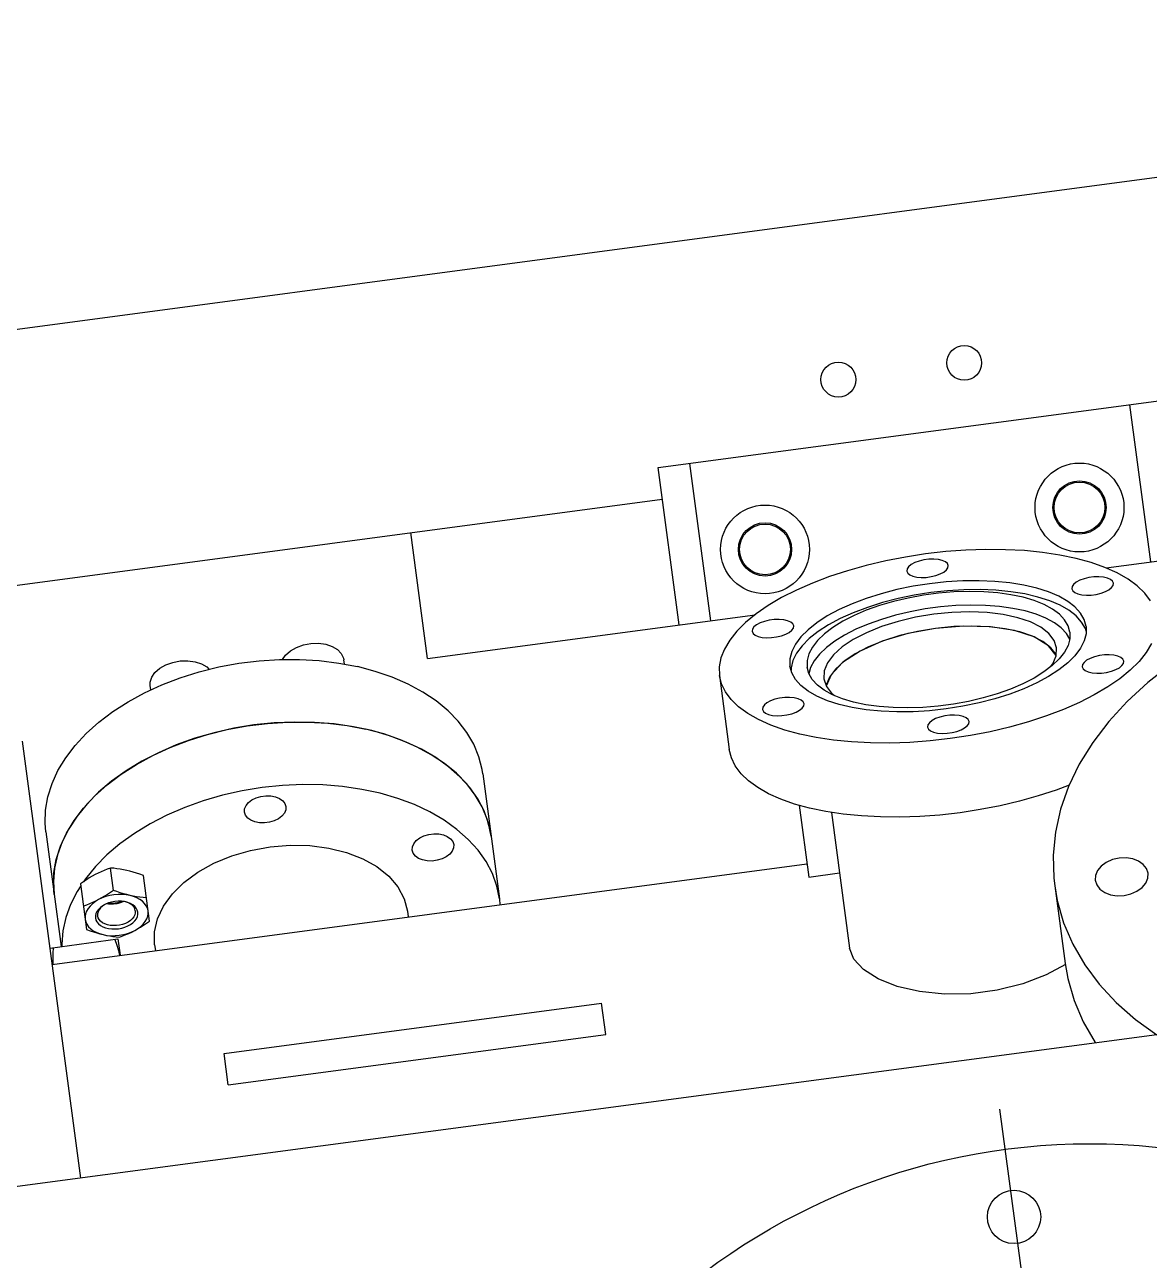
# Model space of a CAD drawing. Extents: x -50 to 48714, y -13211 to 6743.
# Drawn here: x 29676.6 to 29853.9, y 1258.2 to 1453 of the extents above; entities that cross this region are included whole.
import ezdxf

# ---------------------------------------------------------------- set-up
doc = ezdxf.new("R2010")
doc.units = 0
doc.header["$LTSCALE"] = 50
doc.linetypes.add('UE46_HMI$0$DASH_CENTER', pattern=[36, 24, -3, 6, -3])
doc.layers.get('0').update_dxf_attribs({"linetype": 'CONTINUOUS'})
doc.layers.add('UE46_HMI$0$1', color=7, linetype='CONTINUOUS')

# ---------------------------------------------------------------- blocks, each defined once
blk = doc.blocks.new('UE46_HMI$0$OBEN')
at = {"color": 7, "linetype": 'CONTINUOUS'}
for p, q in [((12563.69, 1390.18), (13035.52, 1453.05)), ((12776.47, 1383.22), (12855.77, 1393.79)), ((12854.12, 1368.35), (12850.82, 1393.13)), ((12779.78, 1358.44), (12776.47, 1383.22)), ((12781.43, 1383.88), (12784.73, 1359.1)), ((12613.58, 1356.47), (12777.13, 1378.27)), ((12847.09, 1367.41), (12898.73, 1374.29)), ((12740.13, 1353.16), (12737.49, 1372.98)), ((12818.64, 1369.62), (12815.47, 1369.13)), ((12821.83, 1369.98), (12818.64, 1369.62)), ((12825, 1370.21), (12821.83, 1369.98)), ((12828.14, 1370.32), (12825, 1370.21)), ((12831.21, 1370.29), (12828.14, 1370.32)), ((12834.2, 1370.14), (12831.21, 1370.29)), ((12837.06, 1369.86), (12834.2, 1370.14)), ((12839.79, 1369.45), (12837.06, 1369.86)), ((12842.35, 1368.91), (12839.79, 1369.45)), ((12809.29, 1367.81), (12806.33, 1366.98)), ((12812.34, 1368.53), (12809.29, 1367.81)), ((12815.47, 1369.13), (12812.34, 1368.53)), ((12815.96, 1367.61), (12815.72, 1367.26)), ((12816.37, 1367.95), (12815.96, 1367.61)), ((12816.93, 1368.25), (12816.37, 1367.95)), ((12817.61, 1368.5), (12816.93, 1368.25)), ((12818.36, 1368.68), (12817.61, 1368.5)), ((12819.15, 1368.78), (12818.36, 1368.68)), ((12819.93, 1368.8), (12819.15, 1368.78)), ((12820.65, 1368.74), (12819.93, 1368.8)), ((12821.27, 1368.6), (12820.65, 1368.74)), ((12821.75, 1368.39), (12821.27, 1368.6)), ((12822.07, 1368.11), (12821.75, 1368.39)), ((12821.92, 1367.1), (12822.16, 1367.45)), ((12822.21, 1367.79), (12822.07, 1368.11)), ((12822.16, 1367.45), (12822.21, 1367.79)), ((12844.73, 1368.26), (12842.35, 1368.91)), ((12846.9, 1367.5), (12844.73, 1368.26)), ((12848.85, 1366.63), (12846.9, 1367.5)), ((12803.49, 1366.05), (12800.8, 1365.02)), ((12806.33, 1366.98), (12803.49, 1366.05)), ((12815.72, 1367.26), (12815.67, 1366.92)), ((12815.67, 1366.92), (12815.81, 1366.6)), ((12815.81, 1366.6), (12816.13, 1366.33)), ((12816.13, 1366.33), (12816.62, 1366.11)), ((12816.62, 1366.11), (12817.24, 1365.97)), ((12817.24, 1365.97), (12817.95, 1365.91)), ((12817.95, 1365.91), (12818.73, 1365.93)), ((12818.73, 1365.93), (12819.52, 1366.04)), ((12819.52, 1366.04), (12820.27, 1366.22)), ((12820.27, 1366.22), (12820.95, 1366.47)), ((12820.95, 1366.47), (12821.51, 1366.77)), ((12821.51, 1366.77), (12821.92, 1367.1)), ((12842.95, 1365.46), (12842.39, 1365.16)), ((12843.62, 1365.7), (12842.95, 1365.46)), ((12844.38, 1365.89), (12843.62, 1365.7)), ((12845.17, 1365.99), (12844.38, 1365.89)), ((12845.94, 1366.01), (12845.17, 1365.99)), ((12846.66, 1365.95), (12845.94, 1366.01)), ((12847.28, 1365.81), (12846.66, 1365.95)), ((12847.77, 1365.6), (12847.28, 1365.81)), ((12848.09, 1365.32), (12847.77, 1365.6)), ((12850.55, 1365.66), (12848.85, 1366.63)), ((12852, 1364.6), (12850.55, 1365.66)), ((12798.27, 1363.91), (12795.94, 1362.73)), ((12800.8, 1365.02), (12798.27, 1363.91)), ((12814.1, 1363.99), (12811.63, 1363.35)), ((12816.66, 1364.52), (12814.1, 1363.99)), ((12819.27, 1364.93), (12816.66, 1364.52)), ((12819.45, 1363.52), (12816.85, 1363.11)), ((12821.89, 1365.21), (12819.27, 1364.93)), ((12822.07, 1363.81), (12819.45, 1363.52)), ((12823.1, 1363.62), (12820.69, 1363.42)), ((12824.49, 1365.37), (12821.89, 1365.21)), ((12824.68, 1363.97), (12822.07, 1363.81)), ((12825.48, 1363.7), (12823.1, 1363.62)), ((12827.05, 1365.4), (12824.49, 1365.37)), ((12827.24, 1364), (12824.68, 1363.97)), ((12827.79, 1363.66), (12825.48, 1363.7)), ((12829.52, 1365.3), (12827.05, 1365.4)), ((12829.71, 1363.89), (12827.24, 1364)), ((12830, 1363.49), (12827.79, 1363.66)), ((12831.89, 1365.07), (12829.52, 1365.3)), ((12832.07, 1363.66), (12829.71, 1363.89)), ((12832.09, 1363.19), (12830, 1363.49)), ((12834.11, 1364.71), (12831.89, 1365.07)), ((12834.29, 1363.31), (12832.07, 1363.66)), ((12836.16, 1364.24), (12834.11, 1364.71)), ((12838.01, 1363.64), (12836.16, 1364.24)), ((12839.65, 1362.94), (12838.01, 1363.64)), ((12841.74, 1364.47), (12841.69, 1364.13)), ((12841.69, 1364.13), (12841.82, 1363.81)), ((12841.97, 1364.82), (12841.74, 1364.47)), ((12841.82, 1363.81), (12842.15, 1363.54)), ((12842.39, 1365.16), (12841.97, 1364.82)), ((12842.15, 1363.54), (12842.63, 1363.32)), ((12846.29, 1363.43), (12846.97, 1363.68)), ((12846.97, 1363.68), (12847.53, 1363.98)), ((12847.53, 1363.98), (12847.94, 1364.31)), ((12847.94, 1364.31), (12848.18, 1364.66)), ((12848.23, 1365), (12848.09, 1365.32)), ((12848.18, 1364.66), (12848.23, 1365)), ((12853.18, 1363.46), (12852, 1364.6)), ((12795.94, 1362.73), (12793.82, 1361.48)), ((12807.05, 1361.76), (12805, 1360.84)), ((12809.27, 1362.6), (12807.05, 1361.76)), ((12811.63, 1363.35), (12809.27, 1362.6)), ((12811.82, 1361.94), (12809.45, 1361.2)), ((12813.59, 1362.12), (12811.38, 1361.47)), ((12814.29, 1362.58), (12811.82, 1361.94)), ((12815.91, 1362.67), (12813.59, 1362.12)), ((12816.85, 1363.11), (12814.29, 1362.58)), ((12818.28, 1363.1), (12815.91, 1362.67)), ((12820.69, 1363.42), (12818.28, 1363.1)), ((12825.76, 1361.55), (12823.39, 1361.47)), ((12828.07, 1361.5), (12825.76, 1361.55)), ((12834.02, 1362.79), (12832.09, 1363.19)), ((12835.77, 1362.27), (12834.02, 1362.79)), ((12836.34, 1362.83), (12834.29, 1363.31)), ((12837.32, 1361.64), (12835.77, 1362.27)), ((12838.2, 1362.24), (12836.34, 1362.83)), ((12838.64, 1360.92), (12837.32, 1361.64)), ((12839.83, 1361.54), (12838.2, 1362.24)), ((12841.04, 1362.14), (12839.65, 1362.94)), ((12841.23, 1360.74), (12839.83, 1361.54)), ((12842.18, 1361.26), (12841.04, 1362.14)), ((12842.63, 1363.32), (12843.25, 1363.18)), ((12843.25, 1363.18), (12843.97, 1363.12)), ((12843.97, 1363.12), (12844.74, 1363.14)), ((12844.74, 1363.14), (12845.53, 1363.25)), ((12845.53, 1363.25), (12846.29, 1363.43)), ((12854.08, 1362.25), (12853.18, 1363.46)), ((12740.13, 1353.16), (12791.76, 1360.04)), ((12791.92, 1360.17), (12790.27, 1358.82)), ((12793.82, 1361.48), (12791.92, 1360.17)), ((12803.14, 1359.84), (12801.51, 1358.78)), ((12805, 1360.84), (12803.14, 1359.84)), ((12807.23, 1360.35), (12805.19, 1359.43)), ((12807.35, 1359.9), (12805.59, 1359)), ((12809.45, 1361.2), (12807.23, 1360.35)), ((12809.28, 1360.73), (12807.35, 1359.9)), ((12811.38, 1361.47), (12809.28, 1360.73)), ((12813.88, 1359.96), (12811.66, 1359.31)), ((12816.19, 1360.51), (12813.88, 1359.96)), ((12817.05, 1359.64), (12814.29, 1358.98)), ((12818.57, 1360.95), (12816.19, 1360.51)), ((12819.91, 1360.12), (12817.05, 1359.64)), ((12820.98, 1361.27), (12818.57, 1360.95)), ((12822.79, 1360.4), (12819.91, 1360.12)), ((12823.39, 1361.47), (12820.98, 1361.27)), ((12825.62, 1360.49), (12822.79, 1360.4)), ((12828.34, 1360.38), (12825.62, 1360.49)), ((12830.29, 1361.33), (12828.07, 1361.5)), ((12830.88, 1360.07), (12828.34, 1360.38)), ((12832.37, 1361.04), (12830.29, 1361.33)), ((12833.18, 1359.57), (12830.88, 1360.07)), ((12834.31, 1360.63), (12832.37, 1361.04)), ((12836.06, 1360.11), (12834.31, 1360.63)), ((12837.61, 1359.48), (12836.06, 1360.11)), ((12839.72, 1360.11), (12838.64, 1360.92)), ((12840.54, 1359.23), (12839.72, 1360.11)), ((12842.37, 1359.85), (12841.23, 1360.74)), ((12843.05, 1360.29), (12842.18, 1361.26)), ((12843.23, 1358.88), (12842.37, 1359.85)), ((12843.63, 1359.26), (12843.05, 1360.29)), ((12790.27, 1358.82), (12788.88, 1357.44)), ((12791.35, 1357.76), (12791.29, 1357.42)), ((12791.58, 1358.11), (12791.35, 1357.76)), ((12792, 1358.44), (12791.58, 1358.11)), ((12792.56, 1358.74), (12792, 1358.44)), ((12793.23, 1358.99), (12792.56, 1358.74)), ((12793.99, 1359.17), (12793.23, 1358.99)), ((12794.78, 1359.28), (12793.99, 1359.17)), ((12795.55, 1359.3), (12794.78, 1359.28)), ((12796.27, 1359.24), (12795.55, 1359.3)), ((12796.89, 1359.1), (12796.27, 1359.24)), ((12797.38, 1358.88), (12796.89, 1359.1)), ((12797.7, 1358.61), (12797.38, 1358.88)), ((12797.55, 1357.6), (12797.79, 1357.94)), ((12797.84, 1358.29), (12797.7, 1358.61)), ((12797.79, 1357.94), (12797.84, 1358.29)), ((12800.12, 1357.68), (12798.98, 1356.54)), ((12801.51, 1358.78), (12800.12, 1357.68)), ((12803.33, 1358.43), (12801.7, 1357.38)), ((12804.03, 1358.04), (12802.7, 1357.03)), ((12805.19, 1359.43), (12803.33, 1358.43)), ((12805.59, 1359), (12804.03, 1358.04)), ((12807.63, 1357.74), (12805.87, 1356.84)), ((12809.57, 1358.57), (12807.63, 1357.74)), ((12811.69, 1358.16), (12809.33, 1357.2)), ((12811.66, 1359.31), (12809.57, 1358.57)), ((12814.29, 1358.98), (12811.69, 1358.16)), ((12820.21, 1357.87), (12815.85, 1357.06)), ((12820.21, 1357.87), (12817.35, 1357.39)), ((12824.62, 1358.23), (12820.21, 1357.87)), ((12823.09, 1358.16), (12820.21, 1357.87)), ((12825.92, 1358.25), (12823.09, 1358.16)), ((12828.85, 1358.12), (12824.62, 1358.23)), ((12828.64, 1358.14), (12825.92, 1358.25)), ((12831.18, 1357.83), (12828.64, 1358.14)), ((12832.63, 1357.54), (12828.85, 1358.12)), ((12833.48, 1357.33), (12831.18, 1357.83)), ((12835.17, 1358.9), (12833.18, 1359.57)), ((12836.81, 1358.06), (12835.17, 1358.9)), ((12838.06, 1357.09), (12836.81, 1358.06)), ((12838.93, 1358.76), (12837.61, 1359.48)), ((12840.01, 1357.96), (12838.93, 1358.76)), ((12840.83, 1357.07), (12840.01, 1357.96)), ((12841.09, 1358.28), (12840.54, 1359.23)), ((12841.37, 1357.28), (12841.09, 1358.28)), ((12843.82, 1357.85), (12843.23, 1358.88)), ((12843.92, 1358.17), (12843.63, 1359.26)), ((12843.92, 1357.46), (12843.82, 1357.85)), ((12843.92, 1358.17), (12843.92, 1357.05)), ((12787.76, 1356.04), (12786.92, 1354.63)), ((12788.88, 1357.44), (12787.76, 1356.04)), ((12791.29, 1357.42), (12791.43, 1357.1)), ((12791.43, 1357.1), (12791.76, 1356.82)), ((12791.76, 1356.82), (12792.24, 1356.61)), ((12792.24, 1356.61), (12792.86, 1356.47)), ((12792.86, 1356.47), (12793.58, 1356.41)), ((12793.58, 1356.41), (12794.35, 1356.43)), ((12794.35, 1356.43), (12795.14, 1356.53)), ((12795.14, 1356.53), (12795.9, 1356.71)), ((12795.9, 1356.71), (12796.58, 1356.96)), ((12796.58, 1356.96), (12797.14, 1357.26)), ((12797.14, 1357.26), (12797.55, 1357.6)), ((12798.98, 1356.54), (12798.11, 1355.38)), ((12800.3, 1356.27), (12799.17, 1355.13)), ((12801.7, 1357.38), (12800.3, 1356.27)), ((12801.62, 1355.99), (12800.79, 1354.92)), ((12802.7, 1357.03), (12801.62, 1355.99)), ((12804.32, 1355.88), (12802.99, 1354.87)), ((12805.87, 1356.84), (12804.32, 1355.88)), ((12807.24, 1356.12), (12805.5, 1354.95)), ((12809.33, 1357.2), (12807.24, 1356.12)), ((12811.8, 1355.85), (12808.31, 1354.3)), ((12811.99, 1355.92), (12809.62, 1354.95)), ((12815.85, 1357.06), (12811.8, 1355.85)), ((12814.59, 1356.74), (12811.99, 1355.92)), ((12817.35, 1357.39), (12814.59, 1356.74)), ((12835.74, 1356.53), (12832.63, 1357.54)), ((12835.47, 1356.65), (12833.48, 1357.33)), ((12837.11, 1355.82), (12835.47, 1356.65)), ((12838.02, 1355.15), (12835.74, 1356.53)), ((12838.36, 1354.84), (12837.11, 1355.82)), ((12838.89, 1355.99), (12838.06, 1357.09)), ((12839.28, 1354.81), (12838.89, 1355.99)), ((12841.35, 1356.18), (12840.83, 1357.07)), ((12841.36, 1356.25), (12841.08, 1355.19)), ((12841.37, 1357.28), (12841.36, 1356.25)), ((12843.63, 1355.9), (12843.05, 1354.74)), ((12843.92, 1357.05), (12843.63, 1355.9)), ((12717.76, 1353.68), (12718.51, 1354.34)), ((12718.51, 1354.34), (12719.47, 1354.88)), ((12719.47, 1354.88), (12720.57, 1355.28)), ((12720.57, 1355.28), (12721.75, 1355.5)), ((12721.75, 1355.5), (12722.95, 1355.53)), ((12722.95, 1355.53), (12724.09, 1355.38)), ((12724.09, 1355.38), (12725.1, 1355.04)), ((12725.1, 1355.04), (12725.94, 1354.55)), ((12725.94, 1354.55), (12726.54, 1353.92)), ((12726.54, 1353.92), (12726.88, 1353.2)), ((12786.92, 1354.63), (12786.36, 1353.23)), ((12797.53, 1354.22), (12797.24, 1353.08)), ((12798.11, 1355.38), (12797.53, 1354.22)), ((12798.3, 1353.98), (12797.72, 1352.82)), ((12799.17, 1355.13), (12798.3, 1353.98)), ((12800.22, 1353.86), (12799.94, 1352.8)), ((12800.79, 1354.92), (12800.22, 1353.86)), ((12801.9, 1353.83), (12801.07, 1352.77)), ((12802.99, 1354.87), (12801.9, 1353.83)), ((12805.5, 1354.95), (12804.13, 1353.71)), ((12808.31, 1354.3), (12805.56, 1352.51)), ((12807.54, 1353.87), (12805.8, 1352.7)), ((12809.62, 1354.95), (12807.54, 1353.87)), ((12839.22, 1353.61), (12838.02, 1355.15)), ((12839.19, 1353.75), (12838.36, 1354.84)), ((12839.22, 1353.66), (12839.19, 1353.75)), ((12839.21, 1353.57), (12839.28, 1354.81)), ((12840.52, 1354.12), (12839.69, 1353.06)), ((12841.08, 1355.19), (12840.52, 1354.12)), ((12843.05, 1354.74), (12842.18, 1353.58)), ((12853.4, 1354.08), (12852.28, 1352.68)), ((12854.24, 1355.49), (12853.4, 1354.08)), ((12697.91, 1351.59), (12698.86, 1352.14)), ((12698.86, 1352.14), (12699.97, 1352.53)), ((12699.97, 1352.53), (12701.15, 1352.75)), ((12701.15, 1352.75), (12702.34, 1352.79)), ((12702.34, 1352.79), (12703.48, 1352.63)), ((12703.48, 1352.63), (12704.5, 1352.3)), ((12704.16, 1351.04), (12707.25, 1351.8)), ((12704.5, 1352.3), (12705.33, 1351.81)), ((12705.33, 1351.81), (12705.71, 1351.42)), ((12707.25, 1351.8), (12710.4, 1352.38)), ((12710.4, 1352.38), (12713.58, 1352.77)), ((12713.58, 1352.77), (12716.78, 1352.97)), ((12716.78, 1352.97), (12719.95, 1352.98)), ((12717.28, 1352.97), (12717.76, 1353.68)), ((12719.95, 1352.98), (12723.07, 1352.8)), ((12723.07, 1352.8), (12726.13, 1352.42)), ((12726.13, 1352.42), (12729.08, 1351.86)), ((12726.88, 1353.2), (12726.93, 1352.95)), ((12727.02, 1352.25), (12726.93, 1352.95)), ((12731.9, 1351.11), (12729.08, 1351.86)), ((12786.36, 1353.23), (12786.1, 1351.83)), ((12786.1, 1351.83), (12786.13, 1350.47)), ((12797.24, 1353.08), (12797.24, 1351.95)), ((12797.53, 1350.87), (12797.24, 1351.95)), ((12797.72, 1352.82), (12797.42, 1351.67)), ((12799.94, 1352.8), (12799.94, 1351.76)), ((12801.07, 1352.77), (12800.51, 1351.7)), ((12803.18, 1352.44), (12802.67, 1351.17)), ((12804.13, 1353.71), (12803.18, 1352.44)), ((12805.56, 1352.51), (12803.73, 1350.58)), ((12805.8, 1352.7), (12804.43, 1351.46)), ((12838.6, 1352.02), (12837.27, 1351.01)), ((12838.34, 1351.82), (12838.7, 1352.3)), ((12839.69, 1353.06), (12838.6, 1352.02)), ((12838.7, 1352.3), (12839.21, 1353.57)), ((12841.05, 1352.45), (12839.65, 1351.34)), ((12842.18, 1353.58), (12841.05, 1352.45)), ((12843.37, 1352.18), (12843.32, 1351.84)), ((12843.32, 1351.84), (12843.46, 1351.52)), ((12843.61, 1352.53), (12843.37, 1352.18)), ((12844.02, 1352.86), (12843.61, 1352.53)), ((12844.58, 1353.16), (12844.02, 1352.86)), ((12845.26, 1353.41), (12844.58, 1353.16)), ((12846.02, 1353.59), (12845.26, 1353.41)), ((12846.81, 1353.7), (12846.02, 1353.59)), ((12847.58, 1353.72), (12846.81, 1353.7)), ((12848.3, 1353.66), (12847.58, 1353.72)), ((12848.92, 1353.51), (12848.3, 1353.66)), ((12849.41, 1353.3), (12848.92, 1353.51)), ((12849.17, 1351.68), (12849.58, 1352.02)), ((12849.73, 1353.03), (12849.41, 1353.3)), ((12849.58, 1352.02), (12849.81, 1352.36)), ((12849.87, 1352.71), (12849.73, 1353.03)), ((12849.81, 1352.36), (12849.87, 1352.71)), ((12852.28, 1352.68), (12850.89, 1351.3)), ((12857.25, 1352.15), (12853.65, 1349.36)), ((12696.41, 1349.4), (12696.65, 1350.19)), ((12696.65, 1350.19), (12697.16, 1350.93)), ((12697.16, 1350.93), (12697.91, 1351.59)), ((12698.27, 1348.99), (12701.16, 1350.1)), ((12701.16, 1350.1), (12704.16, 1351.04)), ((12734.58, 1350.19), (12731.9, 1351.11)), ((12737.08, 1349.1), (12734.58, 1350.19)), ((12786.46, 1349.15), (12786.13, 1350.47)), ((12786.13, 1350.47), (12787.69, 1338.79)), ((12797.42, 1351.67), (12797.42, 1351.26)), ((12798.11, 1349.83), (12797.53, 1350.87)), ((12800.21, 1350.76), (12799.94, 1351.76)), ((12800.76, 1349.82), (12800.21, 1350.76)), ((12800.51, 1351.7), (12800.24, 1350.71)), ((12802.67, 1351.17), (12802.6, 1349.92)), ((12802.6, 1349.92), (12802.99, 1348.74)), ((12803.73, 1350.58), (12802.97, 1348.78)), ((12803.48, 1350.19), (12802.97, 1348.92)), ((12804.43, 1351.46), (12803.48, 1350.19)), ((12835.72, 1350.05), (12833.96, 1349.15)), ((12837.27, 1351.01), (12835.72, 1350.05)), ((12838.02, 1350.29), (12836.16, 1349.29)), ((12839.65, 1351.34), (12838.02, 1350.29)), ((12843.46, 1351.52), (12843.78, 1351.24)), ((12843.78, 1351.24), (12844.27, 1351.03)), ((12844.27, 1351.03), (12844.89, 1350.89)), ((12844.89, 1350.89), (12845.61, 1350.82)), ((12845.61, 1350.82), (12846.38, 1350.85)), ((12846.38, 1350.85), (12847.17, 1350.95)), ((12847.17, 1350.95), (12847.93, 1351.13)), ((12849.24, 1349.95), (12847.34, 1348.65)), ((12847.93, 1351.13), (12848.6, 1351.38)), ((12848.6, 1351.38), (12849.17, 1351.68)), ((12850.89, 1351.3), (12849.24, 1349.95)), ((12695.51, 1347.72), (12698.27, 1348.99)), ((12696.42, 1348.88), (12696.41, 1349.4)), ((12696.51, 1348.18), (12696.42, 1348.88)), ((12739.4, 1347.85), (12737.08, 1349.1)), ((12787.08, 1347.88), (12786.46, 1349.15)), ((12798.98, 1348.87), (12798.11, 1349.83)), ((12800.12, 1347.98), (12798.98, 1348.87)), ((12801.51, 1347.18), (12800.12, 1347.98)), ((12801.58, 1348.93), (12800.76, 1349.82)), ((12802.66, 1348.13), (12801.58, 1348.93)), ((12803.98, 1347.41), (12802.66, 1348.13)), ((12802.97, 1348.92), (12802.96, 1348.83)), ((12802.99, 1348.74), (12803.82, 1347.65)), ((12832.02, 1348.32), (12829.93, 1347.58)), ((12834.11, 1348.36), (12831.89, 1347.52)), ((12833.96, 1349.15), (12832.02, 1348.32)), ((12836.16, 1349.29), (12834.11, 1348.36)), ((12847.34, 1348.65), (12845.22, 1347.4)), ((12853.65, 1349.36), (12850.39, 1346.38)), ((12690.52, 1344.76), (12692.92, 1346.31)), ((12692.92, 1346.31), (12695.51, 1347.72)), ((12741.49, 1346.44), (12739.4, 1347.85)), ((12743.36, 1344.91), (12741.49, 1346.44)), ((12787.98, 1346.66), (12787.08, 1347.88)), ((12789.16, 1345.52), (12787.98, 1346.66)), ((12793.63, 1346.15), (12793.22, 1345.81)), ((12794.19, 1346.45), (12793.63, 1346.15)), ((12794.87, 1346.7), (12794.19, 1346.45)), ((12795.63, 1346.88), (12794.87, 1346.7)), ((12796.42, 1346.98), (12795.63, 1346.88)), ((12797.19, 1347), (12796.42, 1346.98)), ((12797.91, 1346.94), (12797.19, 1347)), ((12798.53, 1346.8), (12797.91, 1346.94)), ((12799.02, 1346.59), (12798.53, 1346.8)), ((12799.34, 1346.31), (12799.02, 1346.59)), ((12799.48, 1345.99), (12799.34, 1346.31)), ((12799.42, 1345.65), (12799.48, 1345.99)), ((12803.15, 1346.48), (12801.51, 1347.18)), ((12805, 1345.89), (12803.15, 1346.48)), ((12803.82, 1347.65), (12804.28, 1347.28)), ((12805.53, 1346.78), (12803.98, 1347.41)), ((12807.28, 1346.26), (12805.53, 1346.78)), ((12809.22, 1345.85), (12807.28, 1346.26)), ((12825.4, 1346.38), (12823.02, 1345.94)), ((12827.06, 1346.14), (12824.5, 1345.61)), ((12827.71, 1346.93), (12825.4, 1346.38)), ((12829.53, 1346.78), (12827.06, 1346.14)), ((12829.93, 1347.58), (12827.71, 1346.93)), ((12831.89, 1347.52), (12829.53, 1346.78)), ((12842.89, 1346.21), (12840.36, 1345.1)), ((12845.22, 1347.4), (12842.89, 1346.21)), ((12850.39, 1346.38), (12847.49, 1343.22)), ((12688.31, 1343.09), (12690.52, 1344.76)), ((12744.98, 1343.25), (12743.36, 1344.91)), ((12790.61, 1344.46), (12789.16, 1345.52)), ((12792.32, 1343.5), (12790.61, 1344.46)), ((12792.98, 1345.46), (12792.93, 1345.12)), ((12792.93, 1345.12), (12793.07, 1344.8)), ((12793.22, 1345.81), (12792.98, 1345.46)), ((12793.07, 1344.8), (12793.39, 1344.53)), ((12793.39, 1344.53), (12793.88, 1344.31)), ((12793.88, 1344.31), (12794.5, 1344.17)), ((12794.5, 1344.17), (12795.22, 1344.11)), ((12795.22, 1344.11), (12795.99, 1344.13)), ((12795.99, 1344.13), (12796.78, 1344.24)), ((12796.78, 1344.24), (12797.54, 1344.42)), ((12797.54, 1344.42), (12798.21, 1344.67)), ((12798.21, 1344.67), (12798.77, 1344.97)), ((12798.77, 1344.97), (12799.19, 1345.3)), ((12799.19, 1345.3), (12799.42, 1345.65)), ((12807.05, 1345.41), (12805, 1345.89)), ((12809.27, 1345.05), (12807.05, 1345.41)), ((12811.3, 1345.56), (12809.22, 1345.85)), ((12811.64, 1344.82), (12809.27, 1345.05)), ((12813.52, 1345.39), (12811.3, 1345.56)), ((12814.11, 1344.72), (12811.64, 1344.82)), ((12815.83, 1345.34), (12813.52, 1345.39)), ((12816.67, 1344.75), (12814.11, 1344.72)), ((12818.2, 1345.42), (12815.83, 1345.34)), ((12819.27, 1344.91), (12816.67, 1344.75)), ((12820.61, 1345.62), (12818.2, 1345.42)), ((12821.89, 1345.2), (12819.27, 1344.91)), ((12823.02, 1345.94), (12820.61, 1345.62)), ((12821.64, 1344.09), (12820.89, 1343.9)), ((12822.43, 1344.19), (12821.64, 1344.09)), ((12824.5, 1345.61), (12821.89, 1345.2)), ((12823.21, 1344.21), (12822.43, 1344.19)), ((12823.93, 1344.15), (12823.21, 1344.21)), ((12824.54, 1344.01), (12823.93, 1344.15)), ((12825.03, 1343.8), (12824.54, 1344.01)), ((12837.67, 1344.08), (12834.83, 1343.15)), ((12840.36, 1345.1), (12837.67, 1344.08)), ((12686.33, 1341.31), (12688.31, 1343.09)), ((12709.61, 1342.14), (12706.49, 1341.44)), ((12708.56, 1341.93), (12711.71, 1342.51)), ((12712.77, 1342.66), (12709.61, 1342.14)), ((12711.71, 1342.51), (12714.9, 1342.9)), ((12715.96, 1342.99), (12712.77, 1342.66)), ((12714.9, 1342.9), (12718.09, 1343.1)), ((12719.15, 1343.12), (12715.96, 1342.99)), ((12718.09, 1343.1), (12721.26, 1343.11)), ((12722.31, 1343.07), (12719.15, 1343.12)), ((12721.26, 1343.11), (12724.39, 1342.93)), ((12725.42, 1342.82), (12722.31, 1343.07)), ((12724.39, 1342.93), (12727.44, 1342.55)), ((12728.44, 1342.38), (12725.42, 1342.82)), ((12727.44, 1342.55), (12730.39, 1341.99)), ((12731.35, 1341.76), (12728.44, 1342.38)), ((12746.34, 1341.47), (12744.98, 1343.25)), ((12794.26, 1342.63), (12792.32, 1343.5)), ((12796.43, 1341.86), (12794.26, 1342.63)), ((12819, 1342.67), (12818.95, 1342.33)), ((12818.95, 1342.33), (12819.09, 1342.01)), ((12819.24, 1343.02), (12819, 1342.67)), ((12819.65, 1343.36), (12819.24, 1343.02)), ((12820.21, 1343.66), (12819.65, 1343.36)), ((12820.89, 1343.9), (12820.21, 1343.66)), ((12824.23, 1341.88), (12824.79, 1342.18)), ((12824.79, 1342.18), (12825.2, 1342.51)), ((12825.35, 1343.52), (12825.03, 1343.8)), ((12825.2, 1342.51), (12825.44, 1342.86)), ((12825.49, 1343.2), (12825.35, 1343.52)), ((12825.44, 1342.86), (12825.49, 1343.2)), ((12831.87, 1342.32), (12828.82, 1341.6)), ((12834.83, 1343.15), (12831.87, 1342.32)), ((12847.49, 1343.22), (12844.97, 1339.91)), ((12685.47, 1271.22), (12676.29, 1340.11)), ((12684.59, 1339.43), (12686.33, 1341.31)), ((12699.58, 1339.12), (12702.47, 1340.23)), ((12703.46, 1340.56), (12700.53, 1339.51)), ((12702.47, 1340.23), (12705.47, 1341.16)), ((12706.49, 1341.44), (12703.46, 1340.56)), ((12705.47, 1341.16), (12708.56, 1341.93)), ((12733.22, 1341.24), (12730.39, 1341.99)), ((12734.13, 1340.95), (12731.35, 1341.76)), ((12735.89, 1340.32), (12733.22, 1341.24)), ((12736.75, 1339.97), (12734.13, 1340.95)), ((12738.4, 1339.23), (12735.89, 1340.32)), ((12747.43, 1339.61), (12746.34, 1341.47)), ((12798.81, 1341.21), (12796.43, 1341.86)), ((12801.37, 1340.68), (12798.81, 1341.21)), ((12804.1, 1340.27), (12801.37, 1340.68)), ((12806.96, 1339.98), (12804.1, 1340.27)), ((12819.33, 1340.14), (12816.16, 1339.91)), ((12819.09, 1342.01), (12819.41, 1341.74)), ((12822.52, 1340.5), (12819.33, 1340.14)), ((12819.41, 1341.74), (12819.89, 1341.52)), ((12819.89, 1341.52), (12820.51, 1341.38)), ((12820.51, 1341.38), (12821.23, 1341.32)), ((12821.23, 1341.32), (12822.01, 1341.34)), ((12822.01, 1341.34), (12822.8, 1341.45)), ((12825.69, 1340.99), (12822.52, 1340.5)), ((12822.8, 1341.45), (12823.55, 1341.63)), ((12823.55, 1341.63), (12824.23, 1341.88)), ((12828.82, 1341.6), (12825.69, 1340.99)), ((12683.1, 1337.48), (12684.59, 1339.43)), ((12697.73, 1338.29), (12695.08, 1336.93)), ((12696.83, 1337.85), (12699.58, 1339.12)), ((12700.53, 1339.51), (12697.73, 1338.29)), ((12739.19, 1338.83), (12736.75, 1339.97)), ((12740.71, 1337.97), (12738.4, 1339.23)), ((12741.43, 1337.52), (12739.19, 1338.83)), ((12748.23, 1337.66), (12747.43, 1339.61)), ((12788.02, 1337.47), (12787.69, 1338.79)), ((12809.95, 1339.83), (12806.96, 1339.98)), ((12813.02, 1339.8), (12809.95, 1339.83)), ((12816.16, 1339.91), (12813.02, 1339.8)), ((12844.97, 1339.91), (12842.86, 1336.49)), ((12681.88, 1335.47), (12683.1, 1337.48)), ((12691.83, 1334.89), (12694.24, 1336.44)), ((12695.08, 1336.93), (12692.61, 1335.42)), ((12694.24, 1336.44), (12696.83, 1337.85)), ((12742.81, 1336.57), (12740.71, 1337.97)), ((12743.46, 1336.08), (12741.43, 1337.52)), ((12744.68, 1335.04), (12742.81, 1336.57)), ((12748.75, 1335.66), (12748.23, 1337.66)), ((12788.63, 1336.2), (12788.02, 1337.47)), ((12842.86, 1336.49), (12841.17, 1332.97)), ((12680.94, 1333.42), (12681.88, 1335.47)), ((12689.63, 1333.22), (12691.83, 1334.89)), ((12692.61, 1335.42), (12690.34, 1333.79)), ((12745.24, 1334.5), (12743.46, 1336.08)), ((12746.3, 1333.37), (12744.68, 1335.04)), ((12746.78, 1332.8), (12745.24, 1334.5)), ((12748.85, 1334.98), (12748.75, 1335.66)), ((12748.85, 1334.98), (12751.49, 1315.24)), ((12789.54, 1334.98), (12788.63, 1336.2)), ((12790.72, 1333.84), (12789.54, 1334.98)), ((12680.28, 1331.34), (12680.94, 1333.42)), ((12687.65, 1331.44), (12689.63, 1333.22)), ((12690.34, 1333.79), (12688.28, 1332.04)), ((12714.09, 1332.79), (12710.92, 1332.27)), ((12717.28, 1333.12), (12714.09, 1332.79)), ((12720.47, 1333.25), (12717.28, 1333.12)), ((12723.63, 1333.2), (12720.47, 1333.25)), ((12726.73, 1332.95), (12723.63, 1333.2)), ((12729.75, 1332.51), (12726.73, 1332.95)), ((12732.66, 1331.89), (12729.75, 1332.51)), ((12747.65, 1331.6), (12746.3, 1333.37)), ((12748.05, 1330.99), (12746.78, 1332.8)), ((12792.17, 1332.79), (12790.72, 1333.84)), ((12793.87, 1331.82), (12792.17, 1332.79)), ((12839.23, 1332.4), (12836.39, 1331.47)), ((12841.27, 1333.18), (12839.23, 1332.4)), ((12841.17, 1332.97), (12839.91, 1329.38)), ((12679.92, 1329.25), (12680.28, 1331.34)), ((12685.91, 1329.56), (12687.65, 1331.44)), ((12688.28, 1332.04), (12686.46, 1330.2)), ((12704.78, 1330.69), (12701.85, 1329.63)), ((12707.81, 1331.57), (12704.78, 1330.69)), ((12710.92, 1332.27), (12707.81, 1331.57)), ((12711.52, 1329.94), (12711.91, 1330.41)), ((12711.91, 1330.41), (12712.46, 1330.83)), ((12712.46, 1330.83), (12713.13, 1331.16)), ((12713.13, 1331.16), (12713.88, 1331.38)), ((12713.88, 1331.38), (12714.66, 1331.49)), ((12714.66, 1331.49), (12715.45, 1331.47)), ((12715.45, 1331.47), (12716.18, 1331.32)), ((12716.18, 1331.32), (12716.81, 1331.07)), ((12716.81, 1331.07), (12717.31, 1330.71)), ((12717.31, 1330.71), (12717.66, 1330.27)), ((12735.44, 1331.08), (12732.66, 1331.89)), ((12738.07, 1330.1), (12735.44, 1331.08)), ((12748.74, 1329.74), (12747.65, 1331.6)), ((12749.04, 1329.1), (12748.05, 1330.99)), ((12795.82, 1330.95), (12793.87, 1331.82)), ((12797.99, 1330.18), (12795.82, 1330.95)), ((12833.43, 1330.64), (12830.37, 1329.92)), ((12836.39, 1331.47), (12833.43, 1330.64)), ((12679.85, 1327.17), (12679.92, 1329.25)), ((12684.42, 1327.61), (12685.91, 1329.56)), ((12686.46, 1330.2), (12684.89, 1328.27)), ((12699.05, 1328.42), (12696.4, 1327.05)), ((12701.85, 1329.63), (12699.05, 1328.42)), ((12711.28, 1328.91), (12711.3, 1329.43)), ((12711.44, 1328.42), (12711.28, 1328.91)), ((12711.3, 1329.43), (12711.52, 1329.94)), ((12711.78, 1327.98), (12711.44, 1328.42)), ((12717.57, 1328.76), (12717.18, 1328.28)), ((12717.79, 1329.27), (12717.57, 1328.76)), ((12717.66, 1330.27), (12717.82, 1329.78)), ((12717.82, 1329.78), (12717.79, 1329.27)), ((12740.51, 1328.95), (12738.07, 1330.1)), ((12742.75, 1327.65), (12740.51, 1328.95)), ((12749.55, 1327.79), (12748.74, 1329.74)), ((12749.75, 1327.13), (12749.04, 1329.1)), ((12800.36, 1329.53), (12797.99, 1330.18)), ((12798.7, 1329.99), (12800.21, 1318.69)), ((12802.93, 1329), (12800.36, 1329.53)), ((12805.65, 1328.59), (12802.93, 1329)), ((12803.79, 1328.87), (12806.64, 1307.49)), ((12808.52, 1328.31), (12805.65, 1328.59)), ((12820.89, 1328.46), (12817.71, 1328.23)), ((12824.08, 1328.83), (12820.89, 1328.46)), ((12827.25, 1329.31), (12824.08, 1328.83)), ((12830.37, 1329.92), (12827.25, 1329.31)), ((12839.91, 1329.38), (12839.1, 1325.75)), ((12679.96, 1325.8), (12679.85, 1327.17)), ((12683.2, 1325.6), (12684.42, 1327.61)), ((12684.89, 1328.27), (12683.57, 1326.28)), ((12696.4, 1327.05), (12693.93, 1325.55)), ((12712.29, 1327.63), (12711.78, 1327.98)), ((12712.92, 1327.37), (12712.29, 1327.63)), ((12713.65, 1327.23), (12712.92, 1327.37)), ((12714.43, 1327.21), (12713.65, 1327.23)), ((12715.22, 1327.31), (12714.43, 1327.21)), ((12715.97, 1327.54), (12715.22, 1327.31)), ((12716.64, 1327.86), (12715.97, 1327.54)), ((12717.18, 1328.28), (12716.64, 1327.86)), ((12744.77, 1326.2), (12742.75, 1327.65)), ((12750.06, 1325.79), (12749.55, 1327.79)), ((12750.17, 1325.11), (12749.75, 1327.13)), ((12811.5, 1328.15), (12808.52, 1328.31)), ((12814.58, 1328.13), (12811.5, 1328.15)), ((12817.71, 1328.23), (12814.58, 1328.13)), ((12679.96, 1325.8), (12682.37, 1307.73)), ((12682.26, 1323.55), (12683.2, 1325.6)), ((12683.57, 1326.28), (12682.54, 1324.24)), ((12693.93, 1325.55), (12691.65, 1323.92)), ((12738.35, 1324.42), (12738.9, 1324.84)), ((12738.9, 1324.84), (12739.57, 1325.16)), ((12739.57, 1325.16), (12740.32, 1325.39)), ((12740.32, 1325.39), (12741.11, 1325.49)), ((12741.11, 1325.49), (12741.89, 1325.47)), ((12741.89, 1325.47), (12742.62, 1325.33)), ((12742.62, 1325.33), (12743.25, 1325.07)), ((12743.25, 1325.07), (12743.76, 1324.72)), ((12743.76, 1324.72), (12744.1, 1324.28)), ((12746.56, 1324.62), (12744.77, 1326.2)), ((12748.09, 1322.92), (12746.56, 1324.62)), ((12750.17, 1325.11), (12750.06, 1325.79)), ((12839.1, 1325.75), (12838.75, 1322.12)), ((12681.6, 1321.47), (12682.26, 1323.55)), ((12682.54, 1324.24), (12681.79, 1322.16)), ((12691.65, 1323.92), (12689.6, 1322.17)), ((12709.26, 1322.01), (12712.24, 1322.88)), ((12712.24, 1322.88), (12715.33, 1323.45)), ((12715.33, 1323.45), (12718.47, 1323.71)), ((12718.47, 1323.71), (12721.57, 1323.65)), ((12721.57, 1323.65), (12724.56, 1323.26)), ((12724.56, 1323.26), (12727.37, 1322.57)), ((12737.72, 1322.92), (12737.75, 1323.43)), ((12737.88, 1322.43), (12737.72, 1322.92)), ((12737.75, 1323.43), (12737.96, 1323.94)), ((12737.96, 1323.94), (12738.35, 1324.42)), ((12744.02, 1322.76), (12743.62, 1322.29)), ((12744.23, 1323.27), (12744.02, 1322.76)), ((12744.1, 1324.28), (12744.26, 1323.79)), ((12744.26, 1323.79), (12744.23, 1323.27)), ((12749.36, 1321.12), (12748.09, 1322.92)), ((12680.98, 1304.92), (12799.93, 1320.77)), ((12681.23, 1319.38), (12681.6, 1321.47)), ((12681.79, 1322.16), (12681.32, 1320.07)), ((12689.6, 1322.17), (12687.77, 1320.33)), ((12703.95, 1319.45), (12706.47, 1320.85)), ((12706.47, 1320.85), (12709.26, 1322.01)), ((12727.37, 1322.57), (12729.92, 1321.58)), ((12729.92, 1321.58), (12732.16, 1320.32)), ((12738.22, 1321.99), (12737.88, 1322.43)), ((12738.73, 1321.63), (12738.22, 1321.99)), ((12739.36, 1321.38), (12738.73, 1321.63)), ((12740.09, 1321.23), (12739.36, 1321.38)), ((12740.87, 1321.21), (12740.09, 1321.23)), ((12741.66, 1321.32), (12740.87, 1321.21)), ((12742.41, 1321.54), (12741.66, 1321.32)), ((12743.08, 1321.87), (12742.41, 1321.54)), ((12743.62, 1322.29), (12743.08, 1321.87)), ((12750.36, 1319.23), (12749.36, 1321.12)), ((12838.75, 1322.12), (12838.84, 1318.51)), ((12847.11, 1321), (12846.31, 1320.42)), ((12848.08, 1321.43), (12847.11, 1321)), ((12849.14, 1321.67), (12848.08, 1321.43)), ((12850.23, 1321.71), (12849.14, 1321.67)), ((12851.28, 1321.55), (12850.23, 1321.71)), ((12852.2, 1321.2), (12851.28, 1321.55)), ((12852.94, 1320.68), (12852.2, 1321.2)), ((12853.45, 1320.03), (12852.94, 1320.68)), ((12681.32, 1320.07), (12681.15, 1317.99)), ((12681.16, 1317.3), (12681.23, 1319.38)), ((12687.77, 1320.33), (12686.2, 1318.4)), ((12687.29, 1318.81), (12686.82, 1318.54)), ((12687.75, 1319.07), (12687.29, 1318.81)), ((12688.22, 1319.31), (12687.75, 1319.07)), ((12688.69, 1319.53), (12688.22, 1319.31)), ((12689.17, 1319.73), (12688.69, 1319.53)), ((12689.65, 1319.92), (12689.17, 1319.73)), ((12690.14, 1320.1), (12689.65, 1319.92)), ((12690.66, 1320.06), (12690.14, 1320.1)), ((12690.61, 1316.58), (12690.14, 1320.1)), ((12691.17, 1320), (12690.66, 1320.06)), ((12691.68, 1319.93), (12691.17, 1320)), ((12692.19, 1319.84), (12691.68, 1319.93)), ((12692.71, 1319.73), (12692.19, 1319.84)), ((12693.23, 1319.6), (12692.71, 1319.73)), ((12693.75, 1319.46), (12693.23, 1319.6)), ((12694.27, 1319.3), (12693.75, 1319.46)), ((12694.8, 1319.12), (12694.27, 1319.3)), ((12695.34, 1318.92), (12694.8, 1319.12)), ((12696.3, 1311.73), (12695.34, 1318.92)), ((12701.74, 1317.82), (12703.95, 1319.45)), ((12732.16, 1320.32), (12734.02, 1318.83)), ((12734.02, 1318.83), (12735.46, 1317.13)), ((12751.07, 1317.26), (12750.36, 1319.23)), ((12800.21, 1318.69), (12805.06, 1319.34)), ((12845.41, 1318.95), (12845.37, 1318.17)), ((12845.73, 1319.72), (12845.41, 1318.95)), ((12846.31, 1320.42), (12845.73, 1319.72)), ((12853.7, 1319.28), (12853.45, 1320.03)), ((12853.66, 1318.5), (12853.7, 1319.28)), ((13033.89, 1317.65), (12624.51, 1263.1)), ((12681.15, 1317.99), (12681.28, 1315.93)), ((12681.28, 1315.93), (12681.16, 1317.3)), ((12685.47, 1317.29), (12684.89, 1316.41)), ((12685.9, 1317.93), (12685.43, 1317.6)), ((12685.43, 1317.6), (12686.39, 1310.4)), ((12686.2, 1318.4), (12685.89, 1317.93)), ((12686.36, 1318.24), (12685.9, 1317.93)), ((12686.82, 1318.54), (12686.36, 1318.24)), ((12699.92, 1316.03), (12701.74, 1317.82)), ((12735.46, 1317.13), (12736.45, 1315.27)), ((12751.49, 1315.24), (12751.07, 1317.26)), ((12838.84, 1318.51), (12838.98, 1317.32)), ((12838.98, 1317.32), (12840.61, 1305.05)), ((12838.98, 1317.32), (12839.39, 1314.96)), ((12845.37, 1318.17), (12845.61, 1317.43)), ((12845.61, 1317.43), (12846.12, 1316.78)), ((12846.12, 1316.78), (12846.87, 1316.25)), ((12851.95, 1316.46), (12852.75, 1317.04)), ((12852.75, 1317.04), (12853.33, 1317.74)), ((12853.33, 1317.74), (12853.66, 1318.5)), ((12684.89, 1316.41), (12683.85, 1314.36)), ((12687.77, 1314.82), (12687.32, 1314.48)), ((12687.81, 1314.88), (12687.34, 1314.66)), ((12688.28, 1315.12), (12687.77, 1314.82)), ((12688.28, 1315.12), (12687.81, 1314.88)), ((12688.84, 1315.38), (12688.28, 1315.12)), ((12688.75, 1315.38), (12688.28, 1315.12)), ((12689.21, 1315.65), (12688.75, 1315.38)), ((12689.43, 1315.6), (12688.84, 1315.38)), ((12689.67, 1315.94), (12689.21, 1315.65)), ((12690.06, 1315.76), (12689.43, 1315.6)), ((12690.14, 1316.25), (12689.67, 1315.94)), ((12690.7, 1315.88), (12690.06, 1315.76)), ((12690.61, 1316.58), (12690.14, 1316.25)), ((12690.84, 1314.84), (12690.32, 1314.74)), ((12691.15, 1316.39), (12690.61, 1316.58)), ((12691.35, 1315.94), (12690.7, 1315.88)), ((12691.37, 1314.88), (12690.84, 1314.84)), ((12691.68, 1316.21), (12691.15, 1316.39)), ((12692.02, 1314.83), (12691.27, 1314.6)), ((12692, 1315.94), (12691.35, 1315.94)), ((12691.89, 1314.87), (12691.37, 1314.88)), ((12692.2, 1316.05), (12691.68, 1316.21)), ((12692.39, 1314.81), (12691.89, 1314.87)), ((12691.91, 1314.73), (12692.16, 1314.84)), ((12692.63, 1315.89), (12692, 1315.94)), ((12692.07, 1314.85), (12692.02, 1314.83)), ((12692.2, 1314.83), (12692.06, 1314.76)), ((12692.72, 1315.91), (12692.2, 1316.05)), ((12692.7, 1314.74), (12692.39, 1314.81)), ((12693.24, 1315.78), (12692.63, 1315.89)), ((12693.24, 1315.78), (12692.72, 1315.91)), ((12693.75, 1315.67), (12693.24, 1315.78)), ((12693.81, 1315.62), (12693.24, 1315.78)), ((12694.26, 1315.58), (12693.75, 1315.67)), ((12694.33, 1315.41), (12693.81, 1315.62)), ((12694.77, 1315.51), (12694.26, 1315.58)), ((12694.8, 1315.15), (12694.33, 1315.41)), ((12695.29, 1315.45), (12694.77, 1315.51)), ((12695.2, 1314.86), (12694.8, 1315.15)), ((12695.54, 1314.52), (12695.2, 1314.86)), ((12695.81, 1315.4), (12695.29, 1315.45)), ((12698.51, 1314.09), (12699.92, 1316.03)), ((12736.45, 1315.27), (12736.96, 1313.3)), ((12751.49, 1315.24), (12751.54, 1314.32)), ((12839.39, 1314.96), (12840.39, 1311.48)), ((12846.87, 1316.25), (12847.79, 1315.9)), ((12847.79, 1315.9), (12848.83, 1315.74)), ((12848.83, 1315.74), (12849.93, 1315.78)), ((12849.93, 1315.78), (12850.99, 1316.03)), ((12850.99, 1316.03), (12851.95, 1316.46)), ((12683.85, 1314.36), (12683.1, 1312.29)), ((12686.39, 1314.26), (12685.9, 1314.08)), ((12686.23, 1312.88), (12686.16, 1312.45)), ((12686.38, 1313.3), (12686.23, 1312.88)), ((12686.62, 1313.71), (12686.38, 1313.3)), ((12686.87, 1314.45), (12686.39, 1314.26)), ((12686.93, 1314.11), (12686.62, 1313.71)), ((12687.34, 1314.66), (12686.87, 1314.45)), ((12687.32, 1314.48), (12686.93, 1314.11)), ((12687.85, 1312.93), (12687.78, 1312.59)), ((12688.01, 1313.27), (12687.85, 1312.93)), ((12688.25, 1313.59), (12688.01, 1313.27)), ((12688.19, 1313.22), (12688.11, 1312.9)), ((12688.11, 1312.9), (12688.11, 1312.58)), ((12688.35, 1313.54), (12688.19, 1313.22)), ((12688.56, 1313.9), (12688.25, 1313.59)), ((12688.58, 1313.84), (12688.35, 1313.54)), ((12688.93, 1314.17), (12688.56, 1313.9)), ((12688.89, 1314.11), (12688.58, 1313.84)), ((12689.19, 1314.32), (12688.89, 1314.11)), ((12689.06, 1314.25), (12688.93, 1314.17)), ((12689.35, 1314.4), (12689.06, 1314.25)), ((12689.82, 1314.6), (12689.35, 1314.4)), ((12689.68, 1314.44), (12689.52, 1314.48)), ((12689.56, 1314.49), (12689.84, 1314.46)), ((12689.7, 1314.52), (12689.65, 1314.53)), ((12690.15, 1314.4), (12689.68, 1314.44)), ((12690.48, 1314.5), (12689.7, 1314.52)), ((12690.32, 1314.74), (12689.82, 1314.6)), ((12689.84, 1314.46), (12690.36, 1314.45)), ((12690.64, 1314.42), (12690.15, 1314.4)), ((12690.36, 1314.45), (12690.89, 1314.49)), ((12691.27, 1314.6), (12690.48, 1314.5)), ((12691.14, 1314.48), (12690.64, 1314.42)), ((12690.89, 1314.49), (12691.41, 1314.58)), ((12691.61, 1314.6), (12691.14, 1314.48)), ((12691.41, 1314.58), (12691.91, 1314.73)), ((12692.06, 1314.76), (12691.61, 1314.6)), ((12692.91, 1314.65), (12692.57, 1314.77)), ((12692.86, 1314.69), (12692.7, 1314.74)), ((12693.29, 1314.53), (12692.86, 1314.69)), ((12693.28, 1314.46), (12692.91, 1314.65)), ((12693.58, 1314.23), (12693.28, 1314.46)), ((12693.66, 1314.32), (12693.29, 1314.53)), ((12693.82, 1313.97), (12693.58, 1314.23)), ((12693.98, 1314.06), (12693.66, 1314.32)), ((12693.98, 1313.68), (12693.82, 1313.97)), ((12694.22, 1313.78), (12693.98, 1314.06)), ((12694.06, 1313.37), (12693.98, 1313.68)), ((12694.06, 1313.05), (12693.98, 1312.73)), ((12694.06, 1313.37), (12694.06, 1313.05)), ((12694.38, 1313.47), (12694.22, 1313.78)), ((12694.47, 1313.14), (12694.38, 1313.47)), ((12694.47, 1312.79), (12694.47, 1313.14)), ((12695.8, 1314.15), (12695.54, 1314.52)), ((12695.98, 1313.76), (12695.8, 1314.15)), ((12696.08, 1313.35), (12695.98, 1313.76)), ((12696.02, 1312.5), (12696.09, 1312.93)), ((12696.09, 1312.93), (12696.08, 1313.35)), ((12697.56, 1312.08), (12698.51, 1314.09)), ((12736.96, 1313.3), (12737.08, 1312.4)), ((12683.1, 1312.29), (12682.64, 1310.2)), ((12686.16, 1312.45), (12686.17, 1312.03)), ((12686.17, 1312.03), (12686.27, 1311.62)), ((12686.27, 1311.62), (12686.45, 1311.23)), ((12686.45, 1311.23), (12686.71, 1310.86)), ((12687.78, 1312.59), (12687.78, 1312.24)), ((12687.78, 1312.24), (12687.87, 1311.91)), ((12687.87, 1311.91), (12688.03, 1311.6)), ((12688.03, 1311.6), (12688.27, 1311.32)), ((12688.2, 1312.27), (12688.11, 1312.58)), ((12688.36, 1311.98), (12688.2, 1312.27)), ((12688.27, 1311.32), (12688.59, 1311.07)), ((12688.59, 1311.72), (12688.36, 1311.98)), ((12688.9, 1311.49), (12688.59, 1311.72)), ((12688.59, 1311.07), (12688.96, 1310.85)), ((12689.26, 1311.3), (12688.9, 1311.49)), ((12689.67, 1311.16), (12689.26, 1311.3)), ((12690.13, 1311.07), (12689.67, 1311.16)), ((12690.6, 1311.02), (12690.13, 1311.07)), ((12691.1, 1311.04), (12690.6, 1311.02)), ((12691.59, 1311.1), (12691.1, 1311.04)), ((12692.06, 1311.22), (12691.59, 1311.1)), ((12692.51, 1311.38), (12692.06, 1311.22)), ((12692.43, 1310.78), (12692.9, 1310.98)), ((12692.93, 1311.59), (12692.51, 1311.38)), ((12692.9, 1310.98), (12693.32, 1311.21)), ((12693.29, 1311.84), (12692.93, 1311.59)), ((12693.59, 1312.11), (12693.29, 1311.84)), ((12693.32, 1311.21), (12693.69, 1311.49)), ((12693.82, 1312.41), (12693.59, 1312.11)), ((12693.69, 1311.49), (12694, 1311.79)), ((12693.98, 1312.73), (12693.82, 1312.41)), ((12694, 1311.79), (12694.24, 1312.11)), ((12694.24, 1312.11), (12694.4, 1312.45)), ((12694.4, 1312.45), (12694.47, 1312.79)), ((12694.48, 1310.57), (12694.93, 1310.9)), ((12694.9, 1310.79), (12695.36, 1311.08)), ((12694.93, 1310.9), (12695.32, 1311.27)), ((12695.32, 1311.27), (12695.63, 1311.67)), ((12695.36, 1311.08), (12695.83, 1311.4)), ((12695.63, 1311.67), (12695.87, 1312.08)), ((12695.83, 1311.4), (12696.3, 1311.73)), ((12695.87, 1312.08), (12696.02, 1312.5)), ((12697.09, 1310.03), (12697.56, 1312.08)), ((12840.39, 1311.48), (12841.84, 1308.1)), ((12682.64, 1310.2), (12682.47, 1308.12)), ((12686.39, 1310.4), (12686.93, 1310.21)), ((12686.71, 1310.86), (12687.04, 1310.53)), ((12686.93, 1310.21), (12687.46, 1310.03)), ((12687.04, 1310.53), (12687.45, 1310.23)), ((12687.45, 1310.23), (12687.92, 1309.97)), ((12687.46, 1310.03), (12687.98, 1309.87)), ((12687.92, 1309.97), (12688.44, 1309.76)), ((12687.98, 1309.87), (12688.5, 1309.73)), ((12688.44, 1309.76), (12689.01, 1309.6)), ((12688.5, 1309.73), (12689.01, 1309.6)), ((12688.96, 1310.85), (12689.39, 1310.69)), ((12689.01, 1309.6), (12689.53, 1309.49)), ((12689.01, 1309.6), (12689.62, 1309.49)), ((12689.39, 1310.69), (12689.86, 1310.57)), ((12689.53, 1309.49), (12690.04, 1309.4)), ((12689.62, 1309.49), (12690.25, 1309.44)), ((12689.86, 1310.57), (12690.36, 1310.51)), ((12690.04, 1309.4), (12690.55, 1309.33)), ((12690.25, 1309.44), (12690.9, 1309.45)), ((12690.36, 1310.51), (12690.88, 1310.5)), ((12690.55, 1309.33), (12691.07, 1309.27)), ((12690.88, 1310.5), (12691.41, 1310.54)), ((12690.9, 1309.45), (12691.55, 1309.5)), ((12691.07, 1309.27), (12691.59, 1309.23)), ((12691.41, 1310.54), (12691.93, 1310.64)), ((12691.55, 1309.5), (12692.19, 1309.62)), ((12691.59, 1309.23), (12692.08, 1309.41)), ((12691.93, 1310.64), (12692.43, 1310.78)), ((12692.08, 1309.41), (12692.56, 1309.6)), ((12692.19, 1309.62), (12692.82, 1309.78)), ((12692.56, 1309.6), (12693.03, 1309.8)), ((12692.82, 1309.78), (12693.41, 1310)), ((12693.03, 1309.8), (12693.5, 1310.02)), ((12693.41, 1310), (12693.97, 1310.26)), ((12693.5, 1310.02), (12693.97, 1310.26)), ((12693.97, 1310.26), (12694.48, 1310.57)), ((12693.97, 1310.26), (12694.44, 1310.52)), ((12694.44, 1310.52), (12694.9, 1310.79)), ((12697.12, 1307.99), (12697.09, 1310.03)), ((12680.64, 1307.49), (12691.34, 1308.92)), ((12681.14, 1307.56), (12681.08, 1306.63)), ((12682.47, 1308.12), (12682.49, 1307.74)), ((12690.84, 1308.85), (12691.14, 1307.97)), ((12691.14, 1307.97), (12691.4, 1307.09)), ((12691.34, 1308.92), (12691.69, 1306.35)), ((12691.4, 1307.09), (12691.59, 1306.34)), ((12697.12, 1307.99), (12697.24, 1307.09)), ((12807.31, 1305.75), (12806.64, 1307.49)), ((12841.84, 1308.1), (12843.71, 1304.87)), ((12681.08, 1306.63), (12681.06, 1305.71)), ((12681.06, 1305.71), (12681.08, 1304.94)), ((12808.84, 1304.1), (12807.31, 1305.75)), ((12840.61, 1305.06), (12841.03, 1302.69)), ((12811.16, 1302.63), (12808.84, 1304.1)), ((12837.63, 1303.27), (12833.95, 1301.86)), ((12840.68, 1304.92), (12837.63, 1303.27)), ((12843.71, 1304.87), (12846, 1301.79)), ((12814.14, 1301.44), (12811.16, 1302.63)), ((12817.68, 1300.62), (12814.14, 1301.44)), ((12833.95, 1301.86), (12829.92, 1300.84)), ((12841.03, 1302.69), (12842.03, 1299.21)), ((12846, 1301.79), (12848.68, 1298.9)), ((12821.6, 1300.22), (12817.68, 1300.62)), ((12825.76, 1300.29), (12821.6, 1300.22)), ((12829.92, 1300.84), (12825.76, 1300.29)), ((12842.03, 1299.21), (12843.47, 1295.84)), ((12708.07, 1290.88), (12767.55, 1298.8)), ((12768.21, 1293.85), (12767.55, 1298.8)), ((12848.68, 1298.9), (12851.74, 1296.22)), ((12843.47, 1295.84), (12845.34, 1292.6)), ((12851.74, 1296.22), (12855.07, 1293.82)), ((12708.73, 1285.92), (12768.21, 1293.85)), ((12845.34, 1292.6), (12845.4, 1292.53)), ((12708.73, 1285.92), (12708.07, 1290.88))]:
    blk.add_line(p, q, dxfattribs=at)
for centre, radius in [((12824.72, 1399.74), 2.75), ((12804.89, 1397.1), 2.75), ((12842.89, 1376.94), 7), ((12842.89, 1376.94), 4.2), ((12842.89, 1376.94), 4), ((12793.32, 1370.33), 7), ((12793.32, 1370.33), 4.2), ((12793.32, 1370.33), 4), ((12844.52, 1175.39), 101.25), ((12832.57, 1265.1), 4.2)]:
    blk.add_circle(centre, radius, dxfattribs=at)
at = {"layer": 'UE46_HMI$0$1', "color": 4, "linetype": 'UE46_HMI$0$DASH_CENTER'}
blk.add_line((12830.3, 1282.11), (12859.11, 1065.92), dxfattribs=at)
blk = doc.blocks.new('UE46_HMI$0$REFOKUSSIERSPIE')
blk.add_blockref('UE46_HMI$0$OBEN', (0, 0))
blk = doc.blocks.new('UE46_HMI')
blk.add_blockref('UE46_HMI$0$REFOKUSSIERSPIE', (0, -0.07))

msp = doc.modelspace()

# ---------------------------------------------------------------- block references
msp.add_blockref('UE46_HMI', (17000, 0))

doc.saveas('drawing.dxf')
